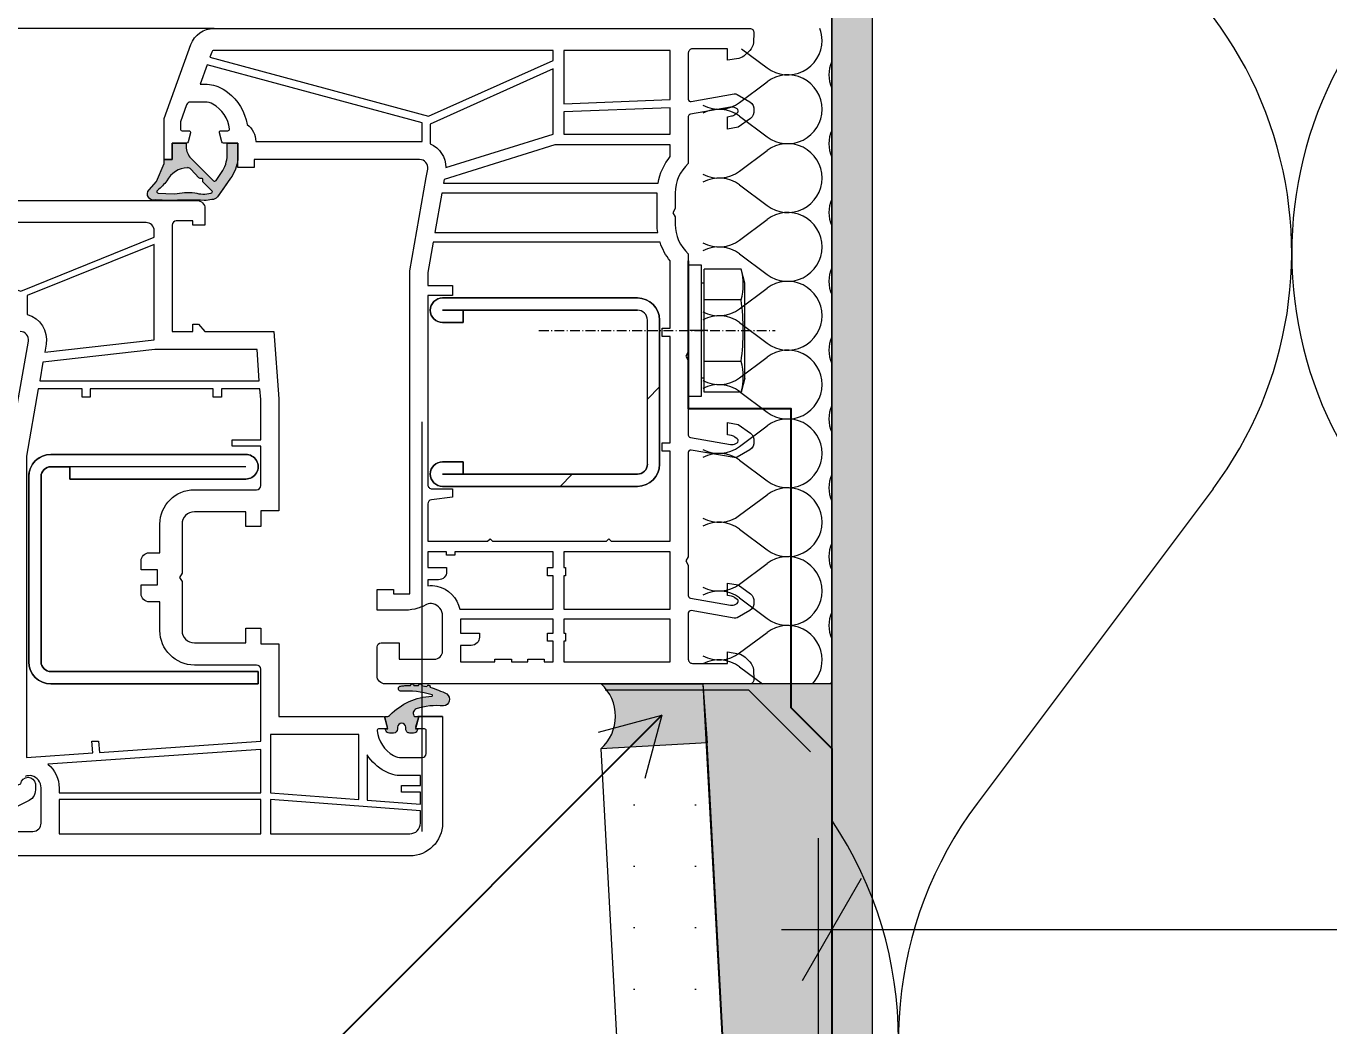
# Model space of a CAD drawing. Header units: millimetres. Extents: x 1959 to 4564, y -1095 to 178.
# Drawn here: x 3585.8 to 3744.8, y -462 to -340 of the extents above; entities that cross this region are included whole.
import ezdxf

# ---------------------------------------------------------------- set-up
doc = ezdxf.new("R2010")
doc.units = ezdxf.units.MM
doc.header["$MEASUREMENT"] = 0
doc.linetypes.add('ACAD_ISO10W100', pattern=[1.7999999999999996, 1.2, -0.2999999999999999, 0, -0.2999999999999999])
doc.linetypes.add('Hidden Line (2)', pattern=[39.122222328186, 28.222222328186, -10.9])
for name, color, linetype, lineweight in [('0_Pen_No__1', 7, 'Continuous', 13), ('0_Pen_No__141', 7, 'Continuous', 20), ('0_Pen_No__2', 8, 'Continuous', 15), ('2D Drafting - General_Pen_No__1', 7, 'Continuous', 13), ('2D Drafting - General_Pen_No__141', 7, 'Continuous', 20), ('Annotation - Label_Pen_No__2', 8, 'Continuous', 15), ('ASSEMBLY_Pen_No__1', 7, 'Continuous', 13), ('Dimensioning - General_Pen_No__1', 7, 'Continuous', 13), ('GASKET_INSIDE_Pen_No__1', 7, 'Continuous', 13), ('GASKET_OUTSIDE_Pen_No__1', 7, 'Continuous', 13), ('HATCH_STEEL_Pen_No__1', 7, 'Continuous', 13), ('PVC_INSIDE_Pen_No__1', 7, 'Continuous', 13), ('PVC_OUTSIDE_Pen_No__141', 7, 'Continuous', 20), ('STEEL_OUTSIDE_Pen_No__1', 7, 'Continuous', 13), ('Structural - Bearing_Pen_No__1', 7, 'Continuous', 13), ('Structural - Bearing_Pen_No__2', 8, 'Continuous', 15)]:
    doc.layers.add(name, color=color, linetype=linetype, lineweight=lineweight)
for name, color, linetype, lineweight, true_color in [('0_Pen_No__146', 7, 'Continuous', 20, 0x5eaeff), ('0_Pen_No__161', 7, 'Continuous', 13, 0x6a6a6a), ('0_Pen_No__48', 7, 'Continuous', 25, 0xa80f02), ('2D Drafting - General_Pen_No__61', 7, 'Continuous', 20, 0x6a6a6a), ('Structural - Bearing_Pen_No__161', 7, 'Continuous', 13, 0x6a6a6a)]:
    doc.layers.add(name, color=color, linetype=linetype, lineweight=lineweight, true_color=true_color)
doc.layers.add('Dimensioning - General', color=7, linetype='Continuous')
doc.styles.add('GENERATED_STYLE_1', font='')
doc.styles.get('GENERATED_STYLE_1').set_extended_font_data('Arial')
doc.dimstyles.new('GENERATED_STYLE__3', dxfattribs={"dimtxt": 15, "dimasz": 9.500000000000002, "dimexe": 0.18, "dimexo": 0.0625, "dimgap": 0, "dimtad": 1, "dimtih": 1, "dimtoh": 1, "dimdec": 0, "dimzin": 0, "dimdsep": 46, "dimtxsty": 'GENERATED_STYLE_1', "dimblk": 'ARROWHEAD_2', "dimblk1": 'ARROWHEAD_2', "dimblk2": 'ARROWHEAD_2', "dimcen": 0.09, "dimse1": 1, "dimse2": 1, "dimclrd": 7, "dimclre": 7, "dimclrt": 7, "dimadec": 0, "dimazin": 0, "dimtfac": 1, "dimtdec": 4, "dimtmove": 0, "dimatfit": 3, "dimfxl": 0, "dimtolj": 1, "dimtzin": 0, "dimarcsym": 0})
doc.dimstyles.new('GENERATED_STYLE__4', dxfattribs={"dimtxt": 0.18, "dimasz": 7.6, "dimexe": 0.18, "dimexo": 0.0625, "dimgap": 0, "dimtad": 0, "dimtih": 1, "dimtoh": 1, "dimdec": 4, "dimzin": 0, "dimdsep": 46, "dimcen": 0.09, "dimadec": 0, "dimazin": 0, "dimtfac": 1, "dimtdec": 4, "dimtmove": 0, "dimatfit": 3, "dimldrblk": 'ARROWHEAD_14', "dimfxl": 0, "dimtolj": 1, "dimtzin": 0, "dimarcsym": 0})

# ---------------------------------------------------------------- blocks, each defined once
blk = doc.blocks.new('*X1')
at = {"layer": 'Structural - Bearing_Pen_No__161', "color": 251, "linetype": 'Continuous', "lineweight": 13, "true_color": 0x6a6a6a}
blk.add_line((3730.678534589301, -396.4419198318832), (3701.878517455545, -434.8419069815673), dxfattribs=at)
for centre, radius, start, end in [((3692.278547439621, -367.6419026981318), 47.99999999999903, 323.1300767892644, 75.16331784254915), ((3788.278547439612, -367.6419455325213), 47.99999999999903, 104.8356738154674, 216.8698720809489), ((3740.278504605226, -463.6419241153186), 48.0000000000016, 143.1300767892667, 269.9999744351073), ((3740.278504605225, -463.6419241153186), 48.0000000000016, 269.999974435107, 36.86987208094741), ((3644.278504605235, -463.6418812809292), 48.0000000000016, 326.1106141732368, 33.88968641848844)]:
    blk.add_arc(centre, radius, start, end, dxfattribs=at)
blk = doc.blocks.new('*X6')
at = {"layer": 'Structural - Bearing_Pen_No__2', "color": 8, "linetype": 'Continuous', "lineweight": 15}
for p, q in [((3673.127155653955, -342.7434241733158), (3676.235798136352, -345.0749060351133)), ((3672.875798136351, -349.2749060351132), (3676.235798136352, -346.7549060351129)), ((3672.875798136351, -350.9549060351132), (3676.235798136352, -353.4749060351133)), ((3672.875798136351, -357.6749060351133), (3676.235798136352, -355.154906035113)), ((3672.875798136351, -359.3549060351132), (3676.235798136352, -361.8749060351133)), ((3672.875798136351, -366.0749060351133), (3676.235798136352, -363.554906035113)), ((3672.875798136351, -367.7549060351133), (3676.235798136352, -370.2749060351134)), ((3672.875798136351, -374.4749060351133), (3676.235798136352, -371.954906035113)), ((3672.875798136351, -376.1549060351133), (3676.235798136352, -378.6749060351135)), ((3672.875798136351, -382.8749060351134), (3676.235798136352, -380.3549060351131)), ((3672.875798136351, -384.5549060351133), (3676.235798136352, -387.0749060351135)), ((3672.875798136351, -391.2749060351134), (3676.235798136352, -388.7549060351131)), ((3672.875798136351, -392.9549060351134), (3676.235798136352, -395.4749060351135)), ((3672.875798136351, -399.6749060351134), (3676.235798136352, -397.1549060351131)), ((3672.875798136351, -401.3549060351134), (3676.235798136352, -403.8749060351136)), ((3672.875798136351, -408.0749060351135), (3676.235798136352, -405.5549060351132)), ((3672.875798136351, -409.7549060351134), (3676.235798136352, -412.2749060351136)), ((3672.875798136351, -416.4749060351135), (3676.235798136352, -413.9549060351132)), ((3672.875798136351, -418.1549060351135), (3675.660488987289, -420.2434241733164))]:
    blk.add_line(p, q, dxfattribs=at)
for centre, radius, start, end in [((3678.755798136352, -341.714906035113), 4.200000000000156, 0, 20.26428954355944), ((3678.755798136352, -341.7149060351131), 4.200000000000156, 233.1301023541594, 0), ((3687.995798136352, -345.9149060351132), 4.199999999999933, 157.2049643266164, 202.7950356733836), ((3678.755798136352, -350.1149060351131), 4.200000000000156, 0, 126.8698976458402), ((3670.355798136352, -345.9149060351132), 4.199999999999933, 242.2166185177928, 306.8698976458425), ((3670.355798136352, -354.3149060351132), 4.199999999999933, 53.13010235415801, 117.7833814822072), ((3678.755798136352, -350.1149060351131), 4.200000000000156, 233.1301023541594, 0), ((3687.995798136352, -354.3149060351132), 4.199999999999933, 157.2049643266164, 202.7950356733836), ((3678.755798136352, -358.5149060351131), 4.200000000000156, 0, 126.8698976458402), ((3670.355798136352, -354.3149060351132), 4.199999999999933, 242.2166185177928, 306.8698976458425), ((3670.355798136352, -362.7149060351132), 4.199999999999933, 53.13010235415801, 117.7833814822072), ((3678.755798136352, -358.5149060351131), 4.200000000000156, 233.1301023541594, 0), ((3687.995798136352, -362.7149060351132), 4.199999999999933, 157.2049643266164, 202.7950356733836), ((3678.755798136352, -366.9149060351131), 4.200000000000156, 0, 126.8698976458402), ((3670.355798136352, -362.7149060351132), 4.199999999999933, 242.2166185177928, 306.8698976458425), ((3670.355798136352, -371.1149060351133), 4.199999999999933, 53.13010235415801, 117.7833814822072), ((3678.755798136352, -366.9149060351132), 4.200000000000156, 233.1301023541594, 0), ((3687.995798136352, -371.1149060351133), 4.199999999999933, 157.2049643266164, 202.7950356733836), ((3678.755798136352, -375.3149060351132), 4.200000000000156, 0, 126.8698976458402), ((3670.355798136352, -371.1149060351133), 4.199999999999933, 242.2166185177928, 306.8698976458425), ((3670.355798136352, -379.5149060351134), 4.199999999999933, 53.13010235415801, 117.7833814822072), ((3678.755798136352, -375.3149060351132), 4.200000000000156, 233.1301023541594, 0), ((3687.995798136352, -379.5149060351134), 4.199999999999933, 157.2049643266164, 202.7950356733836), ((3678.755798136352, -383.7149060351132), 4.200000000000156, 0, 126.8698976458402), ((3670.355798136352, -379.5149060351134), 4.199999999999933, 242.2166185177928, 306.8698976458425), ((3670.355798136352, -387.9149060351133), 4.199999999999933, 53.13010235415801, 117.7833814822072), ((3678.755798136352, -383.7149060351132), 4.200000000000156, 233.1301023541594, 0), ((3687.995798136352, -387.9149060351133), 4.199999999999933, 157.2049643266164, 202.7950356733836), ((3678.755798136352, -392.1149060351132), 4.200000000000156, 0, 126.8698976458402), ((3670.355798136352, -387.9149060351133), 4.199999999999933, 242.2166185177928, 306.8698976458425), ((3670.355798136352, -396.3149060351134), 4.199999999999933, 53.13010235415801, 117.7833814822072), ((3678.755798136352, -392.1149060351132), 4.200000000000156, 233.1301023541594, 0), ((3687.995798136352, -396.3149060351134), 4.199999999999933, 157.2049643266164, 202.7950356733836), ((3678.755798136352, -400.5149060351133), 4.200000000000156, 0, 126.8698976458402), ((3670.355798136352, -396.3149060351134), 4.199999999999933, 242.2166185177928, 306.8698976458425), ((3670.355798136352, -404.7149060351135), 4.199999999999933, 53.13010235415801, 117.7833814822072), ((3678.755798136352, -400.5149060351133), 4.200000000000156, 233.1301023541594, 0), ((3687.995798136352, -404.7149060351135), 4.199999999999933, 157.2049643266164, 202.7950356733836), ((3678.755798136352, -408.9149060351133), 4.200000000000156, 0, 126.8698976458402), ((3670.355798136352, -404.7149060351135), 4.199999999999933, 242.2166185177928, 306.8698976458425), ((3670.355798136352, -413.1149060351134), 4.199999999999933, 53.13010235415801, 117.7833814822072), ((3678.755798136352, -408.9149060351133), 4.200000000000156, 233.1301023541594, 0), ((3687.995798136352, -413.1149060351134), 4.199999999999933, 157.2049643266164, 202.7950356733836), ((3678.755798136352, -417.3149060351133), 4.200000000000156, 0, 126.8698976458402), ((3670.355798136352, -413.1149060351134), 4.199999999999933, 242.2166185177928, 306.8698976458425), ((3670.355798136352, -421.5149060351135), 4.199999999999933, 53.13010235415801, 117.7833814822072), ((3678.755798136352, -417.3149060351133), 4.200000000000156, 315.7919178530946, 0), ((3687.995798136352, -421.5149060351135), 4.199999999999933, 157.2049643266164, 162.3781256906563)]:
    blk.add_arc(centre, radius, start, end, dxfattribs=at)
blk = doc.blocks.new('*D22')
at = {"layer": 'Dimensioning - General_Pen_No__1', "color": 7, "linetype": 'Continuous', "lineweight": 13}
for p, q in [((3684.123609392665, -459.6079777532088), (3684.123609392665, -440.8579777532088)), ((3884.123669607585, -459.6079777532088), (3884.123669607585, -440.8579777532088)), ((3687.732046892665, -443.9829777532088), (3680.515171892665, -456.4829777532088)), ((3880.515232107585, -456.4829777532088), (3887.732107107585, -443.9829777532088)), ((3678.011109392665, -450.2329777532088), (3684.123609392665, -450.2329777532088)), ((3684.123609392665, -450.2329777532088), (3884.123669607585, -450.2329777532088)), ((3884.123669607585, -450.2329777532088), (3890.236169607585, -450.2329777532088))]:
    blk.add_line(p, q, dxfattribs=at)
at = {"layer": 'Dimensioning - General_Pen_No__1', "color": 7, "lineweight": 13, "insert": (3767.049289351113, -447.2329778202641), "char_height": 15, "attachment_point": 7, "style": 'GENERATED_STYLE_1'}
blk.add_mtext('\\A1;{\\pql;\\fArial|b0|i0|c0|p34;200}', dxfattribs=at)
blk = doc.blocks.new('ARROWHEAD_2')
at = {"color": 0, "linetype": 'Continuous', "lineweight": 0}
for p, q in [((-0.3781315, -0.655), (0.3781315, 0.655)), ((0, 0), (-1, 0))]:
    blk.add_line(p, q, dxfattribs=at)
blk = doc.blocks.new('ARROWHEAD_14')
at = {"color": 0, "linetype": 'Continuous', "lineweight": 0}
blk.add_line((0, 0), (-1, 0), dxfattribs=at)
at = {"color": 0, "linetype": 'Continuous', "lineweight": 0, "flags": 128}
blk.add_lwpolyline([(-0.9093, 0.525), (0, 0), (-0.9093, -0.525)], dxfattribs=at)

msp = doc.modelspace()

# ---------------------------------------------------------------- hatches: boundary and pattern name
at = {"layer": '0_Pen_No__161', "linetype": 'Continuous', "lineweight": 0, "true_color": 0xd9d9d9}
msp.add_hatch(color=254, dxfattribs=at).paths.add_polyline_path([(3668.928458623782, -427.4478773049075), (3655.947671957532, -428.1544022692497, 0.448890405668343), (3655.98260349937, -420.2434367239593), (3668.397661214469, -420.2434367239593)])
at = {"layer": '2D Drafting - General_Pen_No__141', "linetype": 'Continuous', "lineweight": 20}
h = msp.add_hatch(dxfattribs=at)
h.set_pattern_fill('Gypsum_0001', style=0, pattern_type=2)
h.set_pattern_definition([(0, (0, 0), (0, 7.5), [0, -7.5])])
h.paths.add_polyline_path([(3684.919315605328, -721.2434451395558), (3684.124540705121, -711.2434451395864), (3668.928458623782, -427.4478773049075), (3655.947671957532, -428.1544022692497), (3671.882376108274, -720.9182897611646)])
at = {"layer": '2D Drafting - General_Pen_No__61', "linetype": 'Continuous', "lineweight": 0, "true_color": 0x1a1a1a}
msp.add_hatch(color=250, dxfattribs=at).paths.add_polyline_path([(3684.123609392665, -321.2422892622131), (3684.124011131931, -521.2421641535965), (3694.124011131922, -521.2421641535965), (3884.124011131005, -521.2417353756651, 0.414213562373095), (3879.124011131929, -516.2421641535868), (3694.124011131922, -516.2421641535868, -0.414213562373095), (3689.124011131926, -511.2421641535914), (3689.124011131926, -326.2425840500667, 0.414213562373095)])
at = {"layer": 'HATCH_STEEL_Pen_No__1', "linetype": 'Continuous', "lineweight": 13}
h = msp.add_hatch(color=7, dxfattribs=at)
h.paths.add_polyline_path([(3610.323874681065, -354.2434241733139), (3611.623874681065, -354.2434241733139), (3611.623874681065, -356.2434241733234, -0.1239582137292108), (3610.754139456496, -358.5249148685199), (3609.147320004006, -360.8197024118118, -0.2245212692582549), (3608.452990542866, -361.130739609701, -0.07447026302234062), (3607.535248419687, -361.2434241733189, 0.02710721740335665), (3603.79407656803, -361.2425797261187, -0.03479499058427935), (3601.569550419037, -361.1646528782109, -0.767998271113731), (3600.790316479128, -359.9427600846161), (3601.69976046614, -358.9510285943425), (3602.623874681065, -356.7434241733116), (3602.623874681065, -356.2434241733234), (3603.62387468107, -356.2434241733234), (3603.62387468107, -354.2434241733281), (3605.32387468107, -354.2434241733281), (3605.32387468107, -354.6716066267896, 0.1994834945484332), (3605.912772009141, -356.0889242514895), (3608.66684289794, -358.830918510302, 0.4656390516684234), (3608.971783573985, -358.803902035101), (3609.654737244931, -357.8285431112482, 0.1539147210600141), (3610.323874681065, -355.7063102967481)])
h.paths.add_polyline_path([(3605.884923691569, -357.4078172922788, 0.2143081591516274), (3605.509541553481, -357.2434384759424), (3605.492998930352, -357.2438692559336, 0.2677762674732863), (3602.962030651704, -358.8513955456654, -0.05339189663417629), (3601.829655213728, -360.0191563764758, 0.7539004067542099), (3601.92394973975, -360.3575187559562), (3602.824864782896, -360.4092142432711), (3603.907440627872, -360.4543615871398, -0.07098460005146742), (3606.387338983048, -360.3003836915894, 0.1497081450604995), (3608.355495068146, -360.336702688395, 0.244698443230259), (3608.507710718037, -360.2320877706211), (3608.513302181756, -360.2215717568191, 0.3201025236983562), (3608.498142792634, -360.1064247645331), (3607.397471726238, -359.0298264770786, -0.2017322339139126), (3607.343951744305, -358.8842798219594), (3607.354178382302, -358.6609070038469, 0.4205803617323834), (3607.256689018563, -358.5563624605987), (3607.033146951203, -358.5509824868984, -0.2017322339144544), (3606.891688205629, -358.4874400555356)], flags=0)
h = msp.add_hatch(dxfattribs=at)
h.set_pattern_fill('ANSI31_0001', style=0, pattern_type=2)
h.set_pattern_definition([(225, (3663.105277541697, -383.999985087579), (-22.45064030268437, 22.45064030268437), [])])
h.paths.add_polyline_path([(3636.623874672545, -396.14342421576, -0.9999999999999999), (3636.623874672545, -393.1434242157599), (3639.123874672543, -393.1434242157599), (3639.123874672543, -394.6434242157528), (3660.423874672539, -394.6434242157528, 0.4142135623730933), (3661.623874672536, -393.4434242157556), (3661.623874672536, -375.843424215754, 0.4142135623730958), (3660.423874672539, -374.6434242157568), (3639.123874672543, -374.6434242157568), (3639.123874672543, -376.1434242157497), (3636.623874672545, -376.1434242157497, -0.9999999999999999), (3636.623874672545, -373.1434242157496), (3660.423874672539, -373.1434242157496, -0.4142135623730961), (3663.123874672543, -375.843424215754), (3663.123874672543, -393.4434242157556, -0.4142135623730945), (3660.423874672539, -396.14342421576)])
h = msp.add_hatch(dxfattribs=at)
h.set_pattern_fill('ANSI31_0001', style=0, pattern_type=2)
h.set_pattern_definition([(225, (5110.984334673226, -3716.316429526893), (-2280.985054751578, 2280.985054751578), [])])
h.paths.add_polyline_path([(3591.120970429749, -393.7434241733177), (3588.820970429744, -393.7434241733177, 0.4142135623729287), (3587.620970429747, -394.943424173315), (3587.620970429747, -417.543424173312, 0.4142135623732061), (3588.820970429744, -418.7434241733234), (3614.120970429746, -418.7434241733234), (3614.120970429746, -420.2434241733164), (3588.820970429744, -420.2434241733164, -0.4142135623729964), (3586.120970429754, -417.543424173312), (3586.120970429754, -394.943424173315, -0.4142135623732183), (3588.820970429744, -392.2434241733248), (3612.59852346452, -392.2434241733106, -1.014964643484248), (3612.59852346452, -395.2434241733249), (3591.120970429749, -395.2434241733249)])
msp.add_hatch(color=7, dxfattribs=at).paths.add_polyline_path([(3632.878714439748, -420.2434241733164), (3632.940599410056, -420.2434241733164, -0.4009535918778454), (3633.108206402462, -420.4627083864472, -0.03304753268365031), (3633.704564757871, -420.4528123347819, -0.3702269576207252), (3633.862708318965, -420.2434241733164), (3633.948587702712, -420.2434241733164, -0.3814232755173875), (3634.106084360732, -420.4606916231575, -0.01315146758807474), (3634.697762102214, -420.5689710100222, -1.124232011706193), (3635.084262570722, -420.6588539401486, -0.04789718788439186), (3637.142081871439, -421.4746475286779, -0.6788224859761751), (3636.741359005832, -422.9341643175906, 0.1007618240051068), (3633.413073114888, -423.2875971820482, 0.5467789816202627), (3633.218884179279, -424.2410131263432), (3633.715802393262, -424.2410131263432), (3633.313229606494, -425.7434352202927), (3633.604857637942, -425.7434352202927), (3633.57018246088, -425.8728447428359, -0.341308652744737), (3633.083895867849, -426.2434241733166), (3632.623874681066, -426.2434241733166, -0.4142135623733674), (3632.123874681064, -425.7434241733142), (3632.123874681064, -425.5434241733218, 0.9999999999999999), (3631.123874681059, -425.5434241733218), (3631.123874681059, -425.7434241733142, -0.4142135623730625), (3630.623874681071, -426.2434241733166), (3630.141512771268, -426.2434241733166, -0.3394542588636936), (3629.658549858128, -425.8728336958717), (3629.623877641088, -425.7434352202927), (3629.934519755629, -425.7434352202927), (3629.531946968875, -424.2410131263432), (3629.806781426588, -424.2410131263432, 0.2499629223483767), (3630.216357448739, -424.0302234384592, -0.1894675342352536), (3635.297442942552, -421.7553346463154, 0.7898907706864495), (3635.337588808788, -421.5673891229363, 0.08455744741683821), (3631.481844442938, -421.1349564276594, -0.8884544078564384), (3631.51816999396, -420.5170872987998, -0.007198127181384825), (3632.038985724372, -420.455466333886, -0.0152687080405355), (3632.710024533375, -420.4478460627519, -0.3794588938980258)])
at = {"layer": 'Structural - Bearing_Pen_No__2', "linetype": 'Continuous', "lineweight": 15}
h = msp.add_hatch(dxfattribs=at)
h.set_pattern_fill('Cut_Stone_0001', color=8, style=0, pattern_type=2)
h.set_pattern_definition([(41.42366562500347, (3668.590369459599, -442.013046377151), (-1.893278406627001, 1.670539770553281), [0, -1.683278051897585, 0, -2.524917077846376]), (342.1955678795889, (3668.590369459599, -436.7630463771508), (0.9157589337544813, 2.220023816606795), [0, -1.291933852836174, 0, -2.2315221094443])])
h.paths.add_polyline_path([(3684.124492011929, -711.243445139397), (3684.124233251702, -420.2434241733164), (3668.397661214469, -420.2434367239593)])

# ---------------------------------------------------------------- linework, layer by layer
at = {"layer": '0_Pen_No__1', "color": 7, "linetype": 'Continuous', "lineweight": 13}
for p, q in [((3668.573671205927, -384.640669536177), (3668.573679882805, -369.6310691451947)), ((3673.066227431953, -369.6310717422853), (3668.573679882805, -369.6310691451947)), ((3673.523180555514, -371.3364495389959), (3673.066227431953, -369.6310717422853)), ((3668.573678896941, -371.3364466777398), (3668.223712147345, -371.3364464754341)), ((3673.066225262737, -373.3834687681627), (3668.573677713589, -373.3834661710722)), ((3669.023631916169, -377.1358696008014), (3666.82384794013, -377.1358683291288)), ((3673.066220924291, -380.8882751074043), (3668.573673375143, -380.8882725103138)), ((3668.573672191777, -382.935292003632), (3668.223705442181, -382.9352918013262)), ((3673.523173850349, -382.9352948648881), (3673.066218755061, -384.6406721332818)), ((3673.066218755061, -384.6406721332818), (3668.573671205927, -384.640669536177))]:
    msp.add_line(p, q, dxfattribs=at)
at = {"layer": '0_Pen_No__1', "color": 7, "linetype": 'Continuous', "lineweight": 13, "flags": 128}
msp.add_lwpolyline([(3668.22371468107, -369.1366689339139), (3666.623874681072, -369.1366680090573), (3666.623865432563, -385.1350680090582), (3668.223705432574, -385.1350689339006)], close=True, dxfattribs=at)
for points in [[(3673.066226243372, -373.3834702612546, 0.1435935394489815), (3673.066228412602, -369.6310687891986)], [(3673.06622190494, -380.8882732053667, 0.07179676972449062), (3673.066226243372, -373.3834702612546)], [(3673.06621973571, -384.6406746774227, 0.1435935394489815), (3673.06622190494, -380.8882732053667)]]:
    msp.add_lwpolyline(points, format="xyb", dxfattribs=at)
msp.add_lwpolyline([(3673.523173850349, -382.9352948648881), (3673.523180555514, -371.3364495389959)], dxfattribs=at)
at = {"layer": '0_Pen_No__141', "color": 7, "linetype": 'Continuous', "lineweight": 20, "flags": 128}
msp.add_lwpolyline([(3668.928458623782, -427.4478773049075), (3655.947671957532, -428.1544022692497, 0.448890405668343), (3655.98260349937, -420.2434367239593), (3668.397661214469, -420.2434367239593)], format="xyb", close=True, dxfattribs=at)
at = {"layer": '0_Pen_No__146', "color": 161, "linetype": 'Hidden Line (2)', "lineweight": 20, "true_color": 0x5eaeff, "flags": 128}
msp.add_lwpolyline([(3656.454454343855, -420.9796175455245), (3673.988960084621, -420.9796175455245), (3682.481922080273, -429.5217024239038), (3682.481937255124, -499.8834233604579)], dxfattribs=at)
at = {"layer": '0_Pen_No__2', "color": 8, "linetype": 'ACAD_ISO10W100', "lineweight": 15}
msp.add_line((3648.386869461298, -377.1358576709167), (3677.208060498636, -377.1358743321349), dxfattribs=at)
at = {"layer": '0_Pen_No__48', "color": 14, "linetype": 'Continuous', "lineweight": 25, "true_color": 0xa80f02, "flags": 128}
msp.add_lwpolyline([(3666.623654978354, -368.6214804211177), (3666.623654978354, -386.6216456690013), (3679.124446236956, -386.6216456690013), (3679.124446236956, -423.1194920257822), (3684.124017321596, -428.1190631104069), (3684.123674449168, -553.1436115993604)], dxfattribs=at)
at = {"layer": '2D Drafting - General_Pen_No__1', "color": 7, "linetype": 'Continuous', "lineweight": 13}
msp.add_line((3608.728169872628, -340.2434241733181), (3261.461153978971, -340.2434241733181), dxfattribs=at)
at = {"layer": '2D Drafting - General_Pen_No__1', "color": 7, "linetype": 'Continuous', "lineweight": 13, "flags": 128}
msp.add_lwpolyline([(3684.123609392665, -321.2422892622131), (3684.124011131931, -521.2421641535965), (3694.124011131922, -521.2421641535965), (3884.124011131005, -521.2417353756651, 0.414213562373095), (3879.124011131929, -516.2421641535868), (3694.124011131922, -516.2421641535868, -0.414213562373095), (3689.124011131926, -511.2421641535914), (3689.124011131926, -326.2425840500667, 0.414213562373095)], format="xyb", close=True, dxfattribs=at)
at = {"layer": '2D Drafting - General_Pen_No__141', "color": 7, "linetype": 'Continuous', "lineweight": 20, "flags": 128}
msp.add_lwpolyline([(3684.919315605328, -721.2434451395558), (3684.124540705121, -711.2434451395864), (3668.928458623782, -427.4478773049075), (3655.947671957532, -428.1544022692497), (3671.882376108274, -720.9182897611646)], close=True, dxfattribs=at)
at = {"layer": 'ASSEMBLY_Pen_No__1', "color": 7, "linetype": 'Continuous', "lineweight": 13}
for q in [(3633.625717695985, -424.2434241733213), (3633.625717695985, -424.2434241733213), (3636.623874681071, -427.2435666661443), (3636.623874681071, -427.2434241733214)]:
    msp.add_line((3636.623874681071, -424.2434241733213), q, dxfattribs=at)
at = {"layer": 'GASKET_INSIDE_Pen_No__1', "color": 7, "linetype": 'Continuous', "lineweight": 13}
msp.add_lwpolyline([(3606.387338983048, -360.3003836915894, 0.1497081450605001), (3608.355495068146, -360.336702688395, 0.2446984432302101), (3608.507710718037, -360.2320877706211), (3608.513302181756, -360.2215717568191, 0.3201025236982571), (3608.498142792634, -360.1064247645331), (3607.397471726238, -359.0298264770786, -0.2017322339139665), (3607.343951744305, -358.8842798219594), (3607.354178382302, -358.6609070038469, 0.4205803617324537), (3607.256689018563, -358.5563624605987), (3607.033146951203, -358.5509824868984, -0.2017322339145006), (3606.891688205629, -358.4874400555356), (3605.884923691569, -357.4078172922788, 0.2143081591515929), (3605.509541553481, -357.2434384759424), (3605.492998930352, -357.2438692559336, 0.2677762674732971), (3602.962030651704, -358.8513955456654, -0.05339189663417689), (3601.829655213728, -360.0191563764758, 0.7539004067548036), (3601.92394973975, -360.3575187559562), (3602.824864782896, -360.4092142432711), (3603.907440627872, -360.4543615871398, -0.07098460005146805)], format="xyb", close=True, dxfattribs=at)
at = {"layer": 'GASKET_OUTSIDE_Pen_No__1', "color": 7, "linetype": 'Continuous', "lineweight": 13}
for points in [[(3603.79407656803, -361.2425797261187, -0.03479499058428071), (3601.569550419037, -361.1646528782109, -0.7679982711132455), (3600.790316479128, -359.9427600846161), (3601.69976046614, -358.9510285943425), (3602.623874681065, -356.7434241733116), (3602.623874681065, -356.2434241733234), (3603.62387468107, -356.2434241733234), (3603.62387468107, -354.2434241733281), (3605.32387468107, -354.2434241733281), (3605.32387468107, -354.6716066267896, 0.1994834945484196), (3605.912772009141, -356.0889242514895), (3608.66684289794, -358.830918510302, 0.4656390516685515), (3608.971783573985, -358.803902035101), (3609.654737244931, -357.8285431112482, 0.1539147210600023), (3610.323874681065, -355.7063102967481), (3610.323874681065, -354.2434241733139), (3611.623874681065, -354.2434241733139), (3611.623874681065, -356.2434241733234, -0.123958213729201), (3610.754139456496, -358.5249148685199), (3609.856353704352, -359.8070858009044), (3609.147320004006, -360.8197024118118, -0.2245212692582682), (3608.452990542866, -361.130739609701, -0.0744702630225406), (3607.535248419687, -361.2434241733189, 0.02710721740333826)], [(3632.123874681064, -425.7434241733142), (3632.123874681064, -425.5434241733218, 0.9999999999999999), (3631.123874681059, -425.5434241733218), (3631.123874681059, -425.7434241733142, -0.4142135623730951), (3630.623874681071, -426.2434241733166), (3630.141512771268, -426.2434241733166, -0.3394542588636536), (3629.658549858128, -425.8728336958717), (3629.623877641088, -425.7434352202927), (3629.934519755629, -425.7434352202927), (3629.531946968875, -424.2410131263432), (3629.806781426588, -424.2410131263432, 0.2499629223483502), (3630.216357448739, -424.0302234384592, -0.1894675342352526), (3635.297442942552, -421.7553346463154, 0.7898907706849504), (3635.337588808788, -421.5673891229363, 0.08455744741684694), (3631.481844442938, -421.1349564276594, -0.8884544078585787), (3631.51816999396, -420.5170872987998, -0.007198127181379283), (3632.038985724372, -420.455466333886, -0.01526870804053531), (3632.710024533375, -420.4478460627519, -0.3794588938980229), (3632.878714439748, -420.2434241733164), (3632.892501260053, -420.2434241733164), (3632.940599410056, -420.2434241733164, -0.4009535918779152), (3633.108206402462, -420.4627083864472, -0.03304753268364823), (3633.704564757871, -420.4528123347819, -0.3702269576207047), (3633.862708318965, -420.2434241733164), (3633.948587702712, -420.2434241733164, -0.3814232755174159), (3634.106084360732, -420.4606916231575, -0.01315146758807421), (3634.697762102214, -420.5689710100222, -1.124232011706098), (3635.084262570722, -420.6588539401486, -0.04789718788439313), (3637.142081871439, -421.4746475286779, -0.6788224859761435), (3636.741359005832, -422.9341643175906, 0.1007618240051091), (3633.413073114888, -423.2875971820482, 0.5467789816202666), (3633.218884179279, -424.2410131263432), (3633.715802393262, -424.2410131263432), (3633.313229606494, -425.7434352202927), (3633.604857637942, -425.7434352202927), (3633.57018246088, -425.8728447428359, -0.3413086527446229), (3633.083895867849, -426.2434241733166), (3632.623874681066, -426.2434241733166, -0.4142135623733714)]]:
    msp.add_lwpolyline(points, format="xyb", close=True, dxfattribs=at)
at = {"layer": 'HATCH_STEEL_Pen_No__1', "color": 7, "linetype": 'Continuous', "lineweight": 13, "flags": 128}
for points in [[(3610.323874681065, -354.2434241733139), (3611.623874681065, -354.2434241733139), (3611.623874681065, -356.2434241733234, -0.1239582137292108), (3610.754139456496, -358.5249148685199), (3609.147320004006, -360.8197024118118, -0.2245212692582549), (3608.452990542866, -361.130739609701, -0.07447026302234062), (3607.535248419687, -361.2434241733189, 0.02710721740335665), (3603.79407656803, -361.2425797261187, -0.03479499058427935), (3601.569550419037, -361.1646528782109, -0.767998271113731), (3600.790316479128, -359.9427600846161), (3601.69976046614, -358.9510285943425), (3602.623874681065, -356.7434241733116), (3602.623874681065, -356.2434241733234), (3603.62387468107, -356.2434241733234), (3603.62387468107, -354.2434241733281), (3605.32387468107, -354.2434241733281), (3605.32387468107, -354.6716066267896, 0.1994834945484332), (3605.912772009141, -356.0889242514895), (3608.66684289794, -358.830918510302, 0.4656390516684234), (3608.971783573985, -358.803902035101), (3609.654737244931, -357.8285431112482, 0.1539147210600141), (3610.323874681065, -355.7063102967481)], [(3605.884923691569, -357.4078172922788, 0.2143081591516274), (3605.509541553481, -357.2434384759424), (3605.492998930352, -357.2438692559336, 0.2677762674732863), (3602.962030651704, -358.8513955456654, -0.05339189663417629), (3601.829655213728, -360.0191563764758, 0.7539004067542099), (3601.92394973975, -360.3575187559562), (3602.824864782896, -360.4092142432711), (3603.907440627872, -360.4543615871398, -0.07098460005146742), (3606.387338983048, -360.3003836915894, 0.1497081450604995), (3608.355495068146, -360.336702688395, 0.244698443230259), (3608.507710718037, -360.2320877706211), (3608.513302181756, -360.2215717568191, 0.3201025236983562), (3608.498142792634, -360.1064247645331), (3607.397471726238, -359.0298264770786, -0.2017322339139126), (3607.343951744305, -358.8842798219594), (3607.354178382302, -358.6609070038469, 0.4205803617323834), (3607.256689018563, -358.5563624605987), (3607.033146951203, -358.5509824868984, -0.2017322339144544), (3606.891688205629, -358.4874400555356)], [(3636.623874672545, -396.14342421576, -0.9999999999999999), (3636.623874672545, -393.1434242157599), (3639.123874672543, -393.1434242157599), (3639.123874672543, -394.6434242157528), (3660.423874672539, -394.6434242157528, 0.4142135623730933), (3661.623874672536, -393.4434242157556), (3661.623874672536, -375.843424215754, 0.4142135623730958), (3660.423874672539, -374.6434242157568), (3639.123874672543, -374.6434242157568), (3639.123874672543, -376.1434242157497), (3636.623874672545, -376.1434242157497, -0.9999999999999999), (3636.623874672545, -373.1434242157496), (3660.423874672539, -373.1434242157496, -0.4142135623730961), (3663.123874672543, -375.843424215754), (3663.123874672543, -393.4434242157556, -0.4142135623730945), (3660.423874672539, -396.14342421576)], [(3591.120970429749, -393.7434241733177), (3588.820970429744, -393.7434241733177, 0.4142135623729287), (3587.620970429747, -394.943424173315), (3587.620970429747, -417.543424173312, 0.4142135623732061), (3588.820970429744, -418.7434241733234), (3614.120970429746, -418.7434241733234), (3614.120970429746, -420.2434241733164), (3588.820970429744, -420.2434241733164, -0.4142135623729964), (3586.120970429754, -417.543424173312), (3586.120970429754, -394.943424173315, -0.4142135623732183), (3588.820970429744, -392.2434241733248), (3612.59852346452, -392.2434241733106, -1.014964643484248), (3612.59852346452, -395.2434241733249), (3591.120970429749, -395.2434241733249)], [(3632.878714439748, -420.2434241733164), (3632.940599410056, -420.2434241733164, -0.4009535918778454), (3633.108206402462, -420.4627083864472, -0.03304753268365031), (3633.704564757871, -420.4528123347819, -0.3702269576207252), (3633.862708318965, -420.2434241733164), (3633.948587702712, -420.2434241733164, -0.3814232755173875), (3634.106084360732, -420.4606916231575, -0.01315146758807474), (3634.697762102214, -420.5689710100222, -1.124232011706193), (3635.084262570722, -420.6588539401486, -0.04789718788439186), (3637.142081871439, -421.4746475286779, -0.6788224859761751), (3636.741359005832, -422.9341643175906, 0.1007618240051068), (3633.413073114888, -423.2875971820482, 0.5467789816202627), (3633.218884179279, -424.2410131263432), (3633.715802393262, -424.2410131263432), (3633.313229606494, -425.7434352202927), (3633.604857637942, -425.7434352202927), (3633.57018246088, -425.8728447428359, -0.341308652744737), (3633.083895867849, -426.2434241733166), (3632.623874681066, -426.2434241733166, -0.4142135623733674), (3632.123874681064, -425.7434241733142), (3632.123874681064, -425.5434241733218, 0.9999999999999999), (3631.123874681059, -425.5434241733218), (3631.123874681059, -425.7434241733142, -0.4142135623730625), (3630.623874681071, -426.2434241733166), (3630.141512771268, -426.2434241733166, -0.3394542588636936), (3629.658549858128, -425.8728336958717), (3629.623877641088, -425.7434352202927), (3629.934519755629, -425.7434352202927), (3629.531946968875, -424.2410131263432), (3629.806781426588, -424.2410131263432, 0.2499629223483767), (3630.216357448739, -424.0302234384592, -0.1894675342352536), (3635.297442942552, -421.7553346463154, 0.7898907706864495), (3635.337588808788, -421.5673891229363, 0.08455744741683821), (3631.481844442938, -421.1349564276594, -0.8884544078564384), (3631.51816999396, -420.5170872987998, -0.007198127181384825), (3632.038985724372, -420.455466333886, -0.0152687080405355), (3632.710024533375, -420.4478460627519, -0.3794588938980258)]]:
    msp.add_lwpolyline(points, format="xyb", close=True, dxfattribs=at)
at = {"layer": 'PVC_INSIDE_Pen_No__1', "color": 7, "linetype": 'Continuous', "lineweight": 13}
for points in [[(3634.923874681072, -350.943424173318), (3650.123874681065, -344.1445291541021), (3650.123874681065, -342.9434241733225), (3608.728169872628, -342.9434241733225, 0.3152987888790082), (3608.446262086396, -343.1408181303175), (3608.226931423751, -343.7434241733206)], [(3634.123874681074, -354.0434241733215), (3634.123874681074, -351.7633982238186), (3607.883653229088, -344.686573261763), (3607.025829650674, -347.0434241733307), (3607.623874681103, -347.0434241733307, -0.1277968793518598), (3609.668467445183, -347.5746859121733, -0.03465165892062148), (3610.387505489875, -348.0434241733212, -0.1924242426472328), (3612.767663493749, -351.9817981406084, -0.2253799881054987), (3613.823874681068, -354.0434241733215)], [(3637.028895350803, -357.243424173314), (3650.123874681065, -353.14342417332), (3650.123874681065, -345.187411756408), (3635.123874681064, -351.9271107885322), (3635.123874681064, -354.3171588855876, -0.296825183573395)], [(3636.743272835581, -359.1434241733202), (3662.923657143403, -359.1434241733202, -0.1309064231931777), (3664.423874681071, -355.8669214470547), (3664.423874681071, -354.4434241733205), (3650.322630652049, -354.4434241733205), (3636.826891005477, -358.6689010645279)], [(3635.685981820551, -365.1434241733205), (3662.892490578834, -365.1434241733205, -0.03504705064855594), (3662.823874681074, -364.165715409323), (3662.823874681074, -360.3434241733174), (3636.531814632584, -360.3434241733174)], [(3585.123874681067, -372.2973276283687), (3601.423874681068, -365.743424173312), (3601.423874681068, -364.9434241733138, 0.4142135623730951), (3600.423874681063, -363.9434241733233), (3563.728169872626, -363.9434241733233, 0.315298788878942), (3563.446262086395, -364.1408181303183), (3563.22693142375, -364.7434241733214)], [(3588.061900488761, -379.743424173322), (3601.423874681068, -378.2434241733148), (3601.423874681068, -366.6054105027519), (3585.923874681065, -372.8383459965789), (3585.923874681065, -375.1575131286364, -0.3871438445697744), (3588.228410611429, -378.799098341853)], [(3635.473684984398, -366.3434241733177), (3634.823874681068, -370.0346674796953), (3634.823874681068, -371.6434241733231), (3637.823874681068, -371.6434241733231), (3637.823874681068, -372.8434241733203), (3634.823874681068, -372.8434241733203), (3634.823874681068, -395.9434241733197, 0.4142135623730909), (3635.323874681071, -396.4434241733221), (3637.823874681068, -396.4434241733221), (3637.823874681068, -397.4434241733127), (3635.25779282103, -397.7855684213216, 0.3759019639771315), (3634.823874681068, -398.2811823716708), (3634.823874681068, -402.8434241733214), (3642.123874681069, -402.8434241733214), (3642.423874681065, -402.5434241733257), (3642.723874681075, -402.8434241733214), (3656.623874681067, -402.8434241733214), (3656.923874681063, -402.5434241733257), (3657.223874681073, -402.8434241733214), (3664.423874681071, -402.8434241733214), (3664.423874681071, -391.8434241733257), (3663.423874681066, -391.8434241733257), (3663.423874681066, -390.843424173321), (3664.423874681071, -390.843424173321), (3664.423874681071, -377.8434241733157), (3663.423874681066, -377.8434241733157), (3663.423874681066, -376.8434241733252), (3664.423874681071, -376.8434241733252), (3664.423874681071, -368.6199268995784, -0.09361241888197674), (3663.171237268792, -366.3434241733177)], [(3585.823874681062, -429.2433309949024), (3593.944787276833, -428.6754614670036), (3593.819500247897, -427.2434241733214), (3594.622556117934, -427.2434241733214), (3594.742960082634, -428.6196477873239), (3614.423874681073, -427.2434241733214), (3614.423874681073, -418.4434241733135, 0.4142135623730951), (3613.923874681071, -417.9434241733111), (3606.323874681074, -417.9434241733111, -0.4142135623730951), (3602.123874681063, -413.7434241733138), (3602.123874681063, -410.2434241733113), (3600.823874681077, -410.2434241733113, -0.4142135623730648), (3599.823874681072, -409.2434241733207), (3599.823874681072, -408.1434241733126), (3601.823874681067, -408.1434241733126), (3601.823874681067, -406.3434241733239), (3599.823874681072, -406.3434241733239), (3599.823874681072, -405.2434241733158, -0.4142135623730643), (3600.823874681077, -404.243424173311), (3602.123874681063, -404.243424173311), (3602.123874681063, -400.7434241733228, -0.4142135623730906), (3606.323874681074, -396.5434241733112), (3613.923874681071, -396.5434241733112, 0.4142135623730888), (3614.423874681073, -396.043424173323), (3614.423874681073, -391.24342417332), (3610.923874681071, -391.24342417332), (3610.923874681071, -390.4434241733219), (3614.423874681073, -390.4434241733219), (3614.423874681073, -385.5238045335858), (3614.33018831324, -384.243424173315), (3609.62387468107, -384.243424173315), (3609.62387468107, -385.2434241733198), (3608.623874681065, -385.2434241733198), (3608.623874681065, -384.243424173315), (3593.623874681065, -384.243424173315), (3593.623874681065, -385.2434241733198), (3592.623874681075, -385.2434241733198), (3592.623874681075, -384.243424173315), (3587.268429075572, -384.243424173315), (3585.823874681062, -392.4358992482928)], [(3634.823874681068, -404.1434241733219), (3634.823874681068, -406.043424173314), (3637.123874681074, -406.043424173314), (3637.123874681074, -406.5434241733163, -0.4142135623730951), (3636.123874681069, -407.5434241733211), (3634.823874681068, -407.5434241733211), (3634.823874681068, -408.2631720037517, -0.08273257241194684), (3635.939557291117, -408.3271232868901, -0.2905008053379124), (3638.737277300159, -411.1434241733127), (3650.123874681065, -411.1434241733127), (3650.123874681065, -407.0434241733187), (3649.42387468107, -407.0434241733187), (3649.42387468107, -406.043424173314), (3650.123874681065, -406.043424173314), (3650.123874681065, -404.1434241733219), (3638.123874681064, -404.1434241733219), (3638.123874681064, -404.543424173321), (3637.123874681074, -404.543424173321), (3637.123874681074, -404.1434241733219)], [(3638.823874681073, -412.3434241733241), (3638.823874681073, -414.0438234492427), (3641.123874681065, -414.0438234492427), (3641.123874681065, -414.5438234492451, -0.4142135623730951), (3640.123874681074, -415.5438234492499), (3638.823874681073, -415.5438234492499), (3638.823874681059, -417.5434241733262), (3643.023874681071, -417.5434241733262), (3643.023874681071, -417.2434566812433), (3645.023874681066, -417.243456665455), (3645.023874681066, -417.5434566654508), (3647.023874681076, -417.5434566496625), (3647.023874681076, -417.2434566496668), (3649.023874681071, -417.2434566496668), (3649.023874681071, -417.5434241733262), (3650.123874681065, -417.5434241733262), (3650.123874681065, -415.0438234492475), (3649.42387468107, -415.0438234492475), (3649.42387468107, -414.0438234492427), (3650.123874681065, -414.0438234492427), (3650.123874681065, -412.3434241733241)], [(3588.452237875338, -430.0619798341734, -0.2273897384678585), (3589.823874681067, -432.9574370791767), (3589.823874681067, -433.5434241733174), (3614.423874681073, -433.5434241733174), (3614.423874681073, -428.2456920192692)], [(3627.423874681064, -428.9130858630961), (3627.423874681064, -434.4461564137509), (3633.923874681067, -434.9434241733212), (3633.923874681067, -433.443424173314), (3631.623874681076, -433.443424173314), (3631.623874681076, -432.6434241733159), (3633.923874681067, -432.6434241733159), (3633.923874681067, -431.4434241733187), (3631.623874681076, -431.4434241733187, -0.1277968793526268), (3629.579281916968, -430.9121624344903, -0.1202521426708866)], [(3615.62387468107, -434.3457618251512), (3615.62387468107, -438.5434241733128), (3632.623874681066, -438.5434241733128, 0.4142135623730951), (3633.923874681067, -437.2434241733123), (3633.923874681067, -435.745761825155)]]:
    msp.add_lwpolyline(points, format="xyb", close=True, dxfattribs=at)
for points in [[(3651.423874681065, -349.4434241733251), (3664.423874681071, -348.9434241733227), (3664.423874681071, -342.9434241733225), (3651.423874681065, -342.9434241733225)], [(3651.423874681065, -353.14342417332), (3664.423874681071, -353.14342417332), (3664.423874681071, -349.9434241733132), (3651.423874681065, -350.4434241733156)], [(3587.444756056279, -383.2434241733245), (3614.25701758153, -383.2434241733245), (3613.978968801057, -379.443424173312), (3601.491019120382, -379.443424173312), (3587.844679303097, -380.9753467344115)], [(3651.423874681065, -404.1434241733219), (3651.423874681065, -406.043424173314), (3651.623874681072, -406.043424173314), (3651.623874681072, -407.0434241733187), (3651.423874681065, -407.0434241733187), (3651.423874681065, -411.1434241733127), (3664.423874681071, -411.1434241733127), (3664.423874681071, -404.1434241733219)], [(3651.423874681065, -412.3434241733241), (3651.423874681065, -414.0438234492427), (3651.623874681072, -414.0438234492427), (3651.623874681072, -415.0438234492475), (3651.423874681065, -415.0438234492475), (3651.423874681065, -417.5434241733262), (3664.423874681071, -417.5434241733262), (3664.423874681071, -412.3434241733241)], [(3615.62387468107, -426.4434241733233), (3615.62387468107, -433.5434241733174), (3626.423874681074, -434.3696536815094), (3626.423874681074, -426.4434241733233)], [(3589.823874681067, -434.3434241733155), (3589.823874681067, -438.5434241733128), (3614.423874681073, -438.5434241733128), (3614.423874681073, -434.3434241733155)]]:
    msp.add_lwpolyline(points, close=True, dxfattribs=at)
at = {"layer": 'PVC_OUTSIDE_Pen_No__141', "color": 7, "linetype": 'Continuous', "lineweight": 20}
for points in [[(3634.682649793227, -410.5558548288803), (3634.198521504694, -410.7816075573487, -0.0308407800265601), (3633.623874681071, -411.0053952811035, -0.07841218550015351), (3632.082331838668, -411.2434241733303), (3628.623874681061, -411.243424173316), (3628.623874681061, -408.7434241733183), (3630.623874681071, -408.7434241733183), (3630.623874681071, -409.2434241733207), (3632.623874681066, -409.2434241733207), (3632.623874681066, -369.8434241733202), (3634.629613106292, -358.4610986071175), (3634.813703103824, -357.4170723509928, 0.4663076581550008), (3633.82889535081, -356.2434241733234), (3613.623874681075, -356.2434241733234), (3613.623874681075, -357.243424173314), (3611.623874681065, -357.243424173314), (3611.623874681065, -354.2434241733139), (3609.868618792739, -354.2434241733139, -0.3394542588639988), (3609.67543362748, -354.0951879823331), (3609.38068951581, -352.9951879823392, -0.49314542603061), (3609.573874681068, -352.7434241733209), (3610.423874681068, -352.7434241733209, 0.4491855587354316), (3610.62248602854, -352.5198968986081, 0.2406017112620735), (3608.597490283011, -349.4964059537244, 0.1277968793504881), (3607.623874681089, -349.2434241733326), (3605.854321847169, -349.2434241733184, 0.3152987888815171), (3605.38447553676, -349.572414101653), (3604.630689515809, -351.6434241733128), (3604.630689515908, -352.4916603639758, 0.4931454265631189), (3604.823874681067, -352.7434241733209), (3605.673874681067, -352.7434241733209, -0.4931454260326903), (3605.867059846325, -352.9951879823392), (3605.572315734655, -354.0951879823473, -0.3394542588609344), (3605.379130569383, -354.2434241733281), (3603.62387468107, -354.2434241733281), (3603.62387468107, -356.2434241733234), (3602.623874681065, -356.2434241733234), (3602.623874681065, -351.2434241733138), (3605.909092010272, -342.2173637433394, -0.3152987888789983), (3608.728169872628, -340.2434241733181), (3674.123874681065, -340.2434241733181, -0.4296339059668331), (3674.623189448447, -340.7695921514409), (3674.560713003139, -341.9617137441924, -0.1853390449315361), (3674.123428872783, -342.9438699816052), (3673.579410553707, -343.4878883006951, -0.1539147210597866), (3672.779222648423, -343.9044397584274), (3671.423874681076, -344.1434241733197), (3671.423874681076, -342.7434241733158), (3667.123874681075, -342.7434241733158, 0.4142135623730951), (3666.623874681072, -343.2434241733182), (3666.623874681072, -348.8832485796343, 0.4663076581549933), (3666.975969134363, -349.1786909055412), (3672.237050592238, -348.2510202968092, -0.176326980708478), (3672.573874681071, -348.3104114714257), (3674.123874681065, -349.2053043886705, -0.3160829551630578), (3674.60818311556, -350.2477863190683, -0.2875172751107619), (3674.21165993337, -351.2332598400667), (3672.723874681076, -352.3141990983964), (3671.423874681061, -352.5434241733143), (3671.423874681061, -351.0202842554924), (3671.906240913522, -350.9352300741233, 0.1139356083017775), (3672.320377988136, -350.7594393154909), (3672.600210256754, -350.5561292716328, 0.5429556996380271), (3672.573874681071, -350.0536165521828), (3672.439489818438, -349.9760294155669, 0.1763269807086419), (3671.765841640771, -349.8572470663339), (3666.871780227773, -350.7202021386979, 0.3639702342661931), (3666.623874681072, -351.0156444645907), (3666.623874681072, -356.7434241733258, 0.2134217652833833), (3665.023874681076, -360.3211329373244), (3665.023874681076, -362.2238089310434), (3664.723874681066, -362.743424173326), (3665.023874681076, -363.2630394155944), (3665.023874681076, -364.165715409323, 0.2134217652833858), (3666.623874681072, -367.7434241733215), (3666.623874681072, -379.7238089310417), (3666.323874681063, -380.2434241733243), (3666.623874681072, -380.7630394155927), (3666.623874681072, -389.8712038820469, 0.3639702342662019), (3666.871780227773, -390.1666462079396), (3671.765841640771, -391.0296012803036, 0.1763269807085702), (3672.439489818438, -390.9108189310706), (3672.573874681071, -390.8332317944547, 0.5429556996381437), (3672.600210256754, -390.3307190750047), (3672.320377988136, -390.1274090311466, 0.1139356083017786), (3671.906240913522, -389.9516182725142), (3671.423874681061, -389.8665640911452), (3671.423874681061, -388.3434241733232), (3672.723874681076, -388.5726492482411), (3674.21165993337, -389.6535885065708, -0.2875172751103769), (3674.60818311556, -390.6390620275693, -0.3160829551632511), (3674.123874681065, -391.6815439579671), (3672.573874681071, -392.5764368752118, -0.1763269807085199), (3672.237050592238, -392.6358280498283), (3666.975969134363, -391.7081574410963, 0.4663076581550125), (3666.623874681072, -392.0035997670033), (3666.623874681072, -404.7238089310474), (3666.323874681063, -405.2434241733158), (3666.623874681072, -405.7630394155842), (3666.623874681072, -409.4712038820438, 0.3639702342662019), (3666.871780227773, -409.7666462079508), (3671.765841640771, -410.6296012803006, 0.176326980708072), (3672.439489818423, -410.5108189310675), (3672.573874681071, -410.4332317944517, 0.5429556996387696), (3672.600210256754, -409.9307190750017), (3672.320377988136, -409.7274090311436, 0.1139356083018474), (3671.906240913508, -409.5516182725112), (3671.423874681061, -409.4665640911421), (3671.423874681061, -407.9434241733202), (3672.723874681076, -408.172649248238), (3674.21165993337, -409.2535885065678, -0.2875172751105723), (3674.60818311556, -410.2390620275662, -0.316082955163199), (3674.123874681065, -411.281543957964), (3672.573874681071, -412.1764368752088, -0.1763269807084844), (3672.237050592238, -412.2358280498253), (3666.975969134363, -411.3081574410933, 0.4663076581550066), (3666.623874681072, -411.6035997670002), (3666.623874681072, -417.2434241733163, 0.4142135623730951), (3667.123874681075, -417.7434241733187), (3671.423874681076, -417.7434241733187), (3671.423874681076, -416.3434241733148), (3672.779222648423, -416.582408588207, -0.1539147210598451), (3673.579410553707, -416.9989600459536), (3674.123428872783, -417.5429783650293, -0.185339044931552), (3674.560713003139, -418.5251346024421), (3674.623189448447, -419.7172561951936, -0.4296339059668241), (3674.123874681065, -420.2434241733164), (3629.623874681066, -420.2434241733164, -0.4142135623730952), (3628.623874681061, -419.2434241733258), (3628.623874681061, -415.7434241733233, -0.4142135623730951), (3629.123874681078, -415.2434241733209), (3631.323874681066, -415.2434241733209), (3631.323874681066, -417.2434241733163), (3635.623874681066, -417.2434241733163, 0.4142135623736569), (3636.623874681071, -416.2434241733115), (3636.623874681057, -411.9434241733251, 0.3453399165237578), (3635.481557588684, -410.4794341946365, 0.172154141879484)], [(3566.038904843105, -440.2434241733266, -0.3179870716668473), (3564.152924175936, -438.909064408785), (3561.623874681069, -431.7434241733145), (3579.623874681069, -431.7434241733145), (3579.623874681069, -432.2434241733168), (3581.123874681076, -432.2434241733168), (3581.123874681076, -432.8996015056623, 0.5205670505517485), (3582.063288781392, -433.5573863402209), (3585.123874681067, -432.4434241733235, -0.8888888888887524), (3586.92387468107, -432.4434241733235), (3586.92387468107, -433.1855753210141, -0.3152987888789834), (3585.936904896066, -434.5951142521989), (3582.623874681069, -436.2434241733217), (3579.273920026971, -436.2434241733217), (3579.623874681069, -440.2434241733266)]]:
    msp.add_lwpolyline(points, format="xyb", close=True, dxfattribs=at)
for points in [[(3567.401452797988, -361.2434241733189), (3603.62387468107, -361.2434241733189), (3606.62387468107, -361.2434241733189, -0.4142135623730951), (3607.623874681075, -362.2434241733237), (3607.623874681075, -364.243424173319), (3606.123874681068, -364.243424173319), (3606.123874681068, -363.7434241733166), (3604.123874681072, -363.7434241733166, 0.4142135623730951), (3603.62387468107, -364.243424173319), (3603.62387468107, -377.2434241733242), (3606.123874681068, -377.2434241733242), (3606.123874681068, -376.3434241733228), (3606.823874681077, -376.3434241733228), (3607.623874681075, -377.2434241733242), (3616.02387468107, -377.2434241733242), (3616.623874681075, -385.4434241733122), (3616.623874681075, -389.3672737402716), (3616.623874681075, -398.4934241733191), (3616.623874681075, -399.1434241733123), (3614.423874681073, -399.1434241733123), (3614.423874681073, -401.0434241733185), (3612.62387468107, -401.0434241733185), (3612.62387468107, -399.2434241733156), (3606.323874681074, -399.2434241733156, 0.4142135623730951), (3604.823874681067, -400.7434241733228), (3604.823874681067, -406.7238089310428), (3604.523874681071, -407.2434241733112), (3604.823874681067, -407.7630394155938), (3604.823874681067, -413.7434241733138, 0.4142135623730951), (3606.323874681074, -415.2434241733209), (3612.62387468107, -415.2434241733209), (3612.62387468107, -413.443424173318), (3614.423874681073, -413.443424173318), (3614.423874681073, -415.3434241733243), (3616.623874681075, -415.3434241733243), (3616.623874681075, -415.9934241733174), (3616.623874681075, -424.2434241733213), (3629.379130569384, -424.2434241733213, -0.339454258863516), (3629.572315734642, -424.3916603643021), (3629.867059846326, -425.491660364296, -0.4931454260310975), (3629.673874681068, -425.7434241733142), (3628.823874681068, -425.7434241733142, 0.4491855587357685), (3628.625263333597, -425.9669514480271, 0.2406017112632917), (3630.650259079111, -428.9904423929249, 0.127796879352734), (3631.623874681076, -429.2434241733167), (3634.12387468106, -429.2434241733167, 0.4142135623721399), (3634.623874681062, -428.7434241733143), (3634.623874681062, -425.9434241733209, 0.4142135623740473), (3634.423874681069, -425.7434241733142), (3633.573874681069, -425.7434241733142, -0.4931454260299656), (3633.380689515811, -425.491660364296), (3633.675433627481, -424.3916603643021, -0.3394542588651655), (3633.86861879274, -424.2434241733213), (3636.623874681071, -424.2434241733213), (3636.623874681071, -437.2434241733123, -0.4142135623730935), (3632.623874681066, -441.2434241733172), (3584.130985697975, -441.2434241733172)], [(3583.623874681074, -392.2434241885304), (3586.061833554802, -378.4170723509794, 0.4663076581549929), (3585.077025801788, -377.2434241733242)], [(3582.323874681073, -438.2434241733171), (3586.623874681074, -438.2434241733171, 0.4142135623736674), (3587.623874681065, -437.2434241733123), (3587.623874681065, -432.9434241734111, 0.3453399166006333), (3586.481557588379, -431.4794341945662, 0.1721541418099984), (3585.682649793235, -431.5558548288811)]]:
    msp.add_lwpolyline(points, format="xyb", dxfattribs=at)
at = {"layer": 'STEEL_OUTSIDE_Pen_No__1', "color": 7, "linetype": 'Continuous', "lineweight": 13}
for points in [[(3639.123874672543, -394.6434242157528), (3639.123874672543, -393.1434242157599), (3636.623874672545, -393.1434242157599, 0.9999999999999999), (3636.623874672545, -396.14342421576), (3660.423874672539, -396.14342421576, 0.4142135623730948), (3663.123874672543, -393.4434242157556, -0.4142135623730948), (3660.423874672539, -396.14342421576), (3636.623874672545, -396.14342421576, -1.000000000000001), (3636.623874672545, -393.1434242157599), (3639.123874672543, -393.1434242157599), (3639.123874672543, -394.6434242157528), (3660.423874672539, -394.6434242157528, 0.4142135623730937), (3661.623874672536, -393.4434242157556, -0.4142135623730984), (3660.423874672539, -394.6434242157528), (3636.623874672545, -394.6434242157528), (3639.123874672543, -394.6434242157528), (3660.423874672539, -394.6434242157528, 0.414213562373095), (3661.623874672536, -393.4434242157556), (3661.623874672536, -375.843424215754, 0.414213562373095), (3660.423874672539, -374.6434242157568), (3639.123874672543, -374.6434242157568), (3636.623874672545, -374.6434242157568), (3660.423874672539, -374.6434242157568), (3639.123874672543, -374.6434242157568), (3639.123874672543, -376.1434242157497), (3636.623874672545, -376.1434242157497, -0.9999999999999999), (3636.623874672545, -373.1434242157496), (3660.423874672539, -373.1434242157496, -0.414213562373095), (3663.123874672543, -375.843424215754), (3663.123874672543, -393.4434242157556), (3663.123874672543, -375.843424215754, 0.4142135623730959), (3660.423874672539, -373.1434242157496), (3636.623874672545, -373.1434242157496, 0.9999999999999999), (3636.623874672545, -376.1434242157497), (3639.123874672543, -376.1434242157497), (3639.123874672543, -374.6434242157568)], [(3612.59852346452, -393.7434241733177), (3591.120970429749, -393.7434241733177), (3591.120970429749, -395.2434241733249), (3612.59852346452, -395.2434241733249, 1.014964643484203), (3612.59852346452, -392.2434241733248), (3588.820970429744, -392.2434241733248, 0.414213562373095), (3586.120970429754, -394.943424173315), (3586.120970429754, -417.543424173312, 0.414213562373095), (3588.820970429744, -420.2434241733164), (3614.120970429746, -420.2434241733164), (3614.120970429746, -418.7434241733234), (3588.820970429744, -418.7434241733234, -0.414213562373095), (3587.620970429747, -417.543424173312), (3587.620970429747, -394.943424173315, -0.414213562373095), (3588.820970429744, -393.7434241733177), (3591.120970429749, -393.7434241733177)]]:
    msp.add_lwpolyline(points, format="xyb", dxfattribs=at)
at = {"layer": 'Structural - Bearing_Pen_No__1', "color": 7, "linetype": 'Continuous', "lineweight": 13}
msp.add_line((3634.124256597103, -438.2435562995146), (3634.124106527928, -388.24358282854), dxfattribs=at)
at = {"layer": 'Structural - Bearing_Pen_No__1', "color": 7, "linetype": 'Continuous', "lineweight": 13, "flags": 128}
for points in [[(3884.123669607585, -321.2418034833302), (3884.124130647641, -521.241845746987), (3684.124134024361, -521.2423523874401), (3684.123609392665, -321.2422892622131)], [(3684.124492011929, -711.243445139397), (3684.124233251702, -420.2434241733164), (3668.397661214469, -420.2434367239593)]]:
    msp.add_lwpolyline(points, close=True, dxfattribs=at)

# ---------------------------------------------------------------- block references
at = {"layer": 'Structural - Bearing_Pen_No__161', "color": 251, "linetype": 'Continuous', "lineweight": 13, "true_color": 0x6a6a6a}
msp.add_blockref('*X1', (0, 0), dxfattribs=at)
at = {"layer": 'Structural - Bearing_Pen_No__2', "color": 8, "linetype": 'Continuous', "lineweight": 15}
msp.add_blockref('*X6', (0, 0), dxfattribs=at)

# ---------------------------------------------------------------- dimensions: what is measured, and where the dimension line sits
at = {"layer": 'Dimensioning - General', "color": 7, "linetype": 'Continuous', "lineweight": 13}
dim = msp.add_linear_dim(base=(3884.123669607585, -450.2329777532088), p1=(3684.123609392665, -321.2422892622131), p2=(3884.123669607585, -321.2418034833302), dimstyle='GENERATED_STYLE__3', dxfattribs=at)
dim.commit()
dim.dimension.update_dxf_attribs({"geometry": '*D22', "text_midpoint": (3784.202239232476, -439.7329778202641), "dimtype": 160})

# ---------------------------------------------------------------- leaders
at = {"layer": 'Annotation - Label_Pen_No__2', "color": 8, "linetype": 'Continuous', "lineweight": 15, "annotation_type": 0, "has_hookline": 1}
for points, hookline_direction, text_width, horizontal_direction in [([(3317.450570925855, -342.2434367239633), (3627.193241430096, -32.50076621972043), (3714.784618123495, -28.04736063806575)], 0, 806.3, (0.9999999999998797, -4.905282520402066e-07, 0)), ([(3663.374420542878, -424.0831101731641), (3579.264031744558, -508.1934989714844), (3530.189785188276, -502.3058463277516)], 1, 112.374, (0.9999999999998797, -4.905282342766382e-07, 0))]:
    msp.add_leader(points, dimstyle='GENERATED_STYLE__4', dxfattribs=dict(at, hookline_direction=hookline_direction, text_width=text_width, horizontal_direction=horizontal_direction))

doc.saveas('drawing.dxf')
